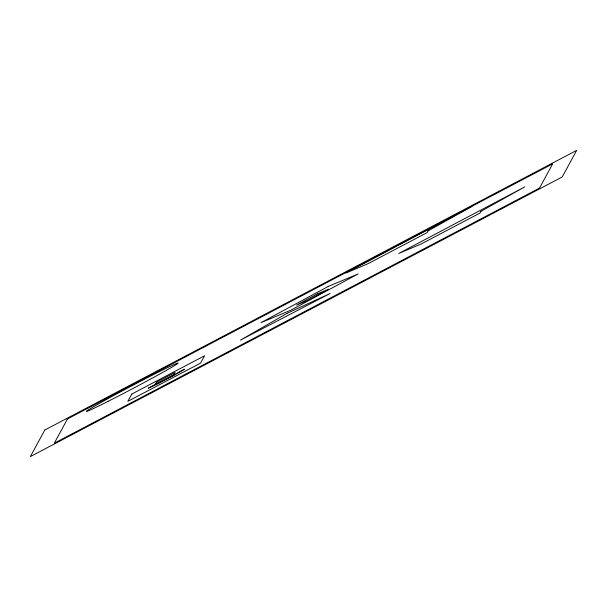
<?xml version="1.0" encoding="UTF-8"?>
<svg xmlns="http://www.w3.org/2000/svg" width="607" height="607" viewBox="0 0 607 607"><rect width="100%" height="100%" fill="white"/><g stroke="black" fill="none" stroke-linecap="round" stroke-linejoin="round"><path stroke-width="0.91" d="M44.797 430.022L30.35 456.601L562.203 176.978L576.65 150.399L44.797 430.022M67.491 418.921L54.311 443.171L539.509 188.079L552.689 163.829L67.491 418.921M131.802 394.042L127.834 401.341L200.636 363.069L204.605 355.763L131.802 394.042M156.583 382.175L155.415 384.322L148.199 388.268L158.708 383.427L184.452 369.208L172.912 375.953L155.415 384.322L173.875 374.618L175.044 372.47L156.583 382.175M428.064 230.895L427.138 232.602L368.183 263.605L345.846 273.044L471.988 206.418L428.064 230.895M480.919 211.342L479.993 213.049L421.03 244.044L398.7 253.491L524.843 186.857L480.919 211.342M287.065 313.333L240.433 340.132L330.155 293.477L287.065 313.333M328.273 286.428L261.018 322.636L290.882 310.162L358.138 273.947L328.273 286.428M317.507 293.811L296.55 305.093L307.658 300.457L328.615 289.167L317.507 293.811M108.213 401.28A51.868 1.449 -27.8 0 0 178.094 363.123A51.868 1.449 -27.8 0 0 110.368 397.312A51.868 1.449 -27.8 0 0 108.213 401.28"/></g></svg>
